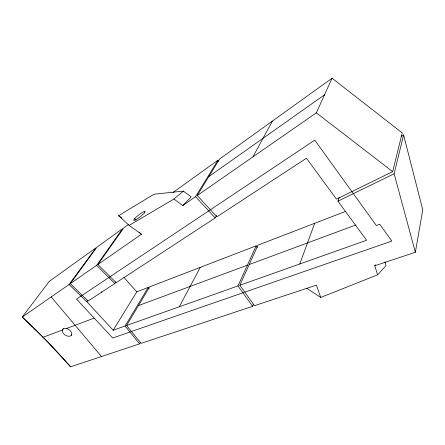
<?xml version="1.0" encoding="UTF-8"?>
<svg xmlns="http://www.w3.org/2000/svg" width="445" height="445" viewBox="0 0 445 445"><rect width="100%" height="100%" fill="white"/><g stroke="black" fill="none" stroke-linecap="round" stroke-linejoin="round"><path stroke-width="0.67" d="M306.822 288.271L320.75 297.449L377.566 274.849L374.79 265.754L415.352 252.282L422.75 209.79L403.593 134.946L401.123 136.226M415.352 252.282L394.131 173.756L403.593 134.946M392.657 171.62L402.241 132.938L332.092 78.214L219.518 159.076L197.246 195.516L216.91 216.804L306.466 158.225L336.476 199.176L392.657 171.62L316.345 112.83L197.246 195.516M320.75 297.449L316.367 285.156L254.49 305.709L239.844 285.262L366.58 240.261L337.939 201.173L339.257 197.268M299.769 263.985L314.676 223.301M257.355 247.503L256.198 245.824L149.676 286.853L126.591 325.473L141.087 343.373L252.627 306.327L253.539 304.146M239.844 285.262L257.966 245.145L345.793 211.319M126.591 325.473L237.986 285.924L256.198 245.824M316.345 112.83L332.092 78.214M179.318 306.755L200.272 267.362M252.905 156.879L272.396 121.09M128.616 224.363L123.91 227.751L97.9 264.491L116.217 282.675L215.213 217.917L216.559 215.486M70.583 366.786L46.758 340.942L22.25 317.012L69.053 284.516L95.859 247.898L49.356 281.296L22.25 317.012A365.423 167.342 35.1 0 1 70.583 366.786L139.585 343.874L140.264 342.667M69.053 284.516L86.936 301.827L113.191 330.234L125.09 326.007L148.23 287.403L149.069 288.482M113.191 330.234L136.76 291.825L148.23 287.403M182.795 205.551L191.211 196.879L183.34 191.105L153.964 194.237L118.637 215.675L129.133 225.381L173.895 199.048L182.795 205.551L195.572 196.679L217.917 160.222L218.845 161.257M70.266 283.676L96.593 265.398L122.642 228.658L97.038 247.047L70.266 283.676L88.166 301.02L114.888 283.543L116.028 281.807M101.293 292.437L101.849 291.608M71.322 335.313A5.212 3.31 32.6 0 0 66.672 328.599A5.212 3.31 32.6 0 0 63.14 333.133A5.212 3.31 32.6 0 0 71.322 335.313L71.867 334.501M86.936 301.827L87.71 300.698M62.751 329.406L63.307 328.599M377.566 274.849L386.015 265.604L384.908 261.86M374.79 265.754L375.769 264.836M173.895 199.048L183.34 191.105M172.894 192.563L217.917 160.222M208.783 176.637L324.544 94.813M97.9 264.491L141.465 234.248L139.413 232.396M337.939 201.173L394.131 173.756M43.132 337.249L62.428 330.018M66.388 328.532L94.184 318.114M138.484 305.576L247.398 265.192M249.211 264.519L356.033 224.92M129.962 332.009L112.674 338.016L76.518 299.09L314.76 140.131L376.331 225.498L379.746 224.258L391.828 241.062L244.767 292.137M130.708 331.748L243.838 292.46M118.637 215.675L121.941 218.056M129.133 225.381L141.465 234.248M96.593 265.398L114.888 283.543M134.618 218.706L135.998 220.136M195.572 196.679L215.213 217.917M123.938 277.407L136.76 291.825M51.186 296.926L101.482 356.528M125.09 326.007L139.585 343.874M237.986 285.924L252.627 306.327M134.646 218.69A7.159 1.185 -38.2 0 1 142.428 212.343A7.159 1.185 -38.2 0 1 144.336 212.955M144.286 212.983A7.159 1.185 -38.2 0 1 136.465 219.379A7.159 1.185 -38.2 0 1 134.601 218.718"/></g></svg>
